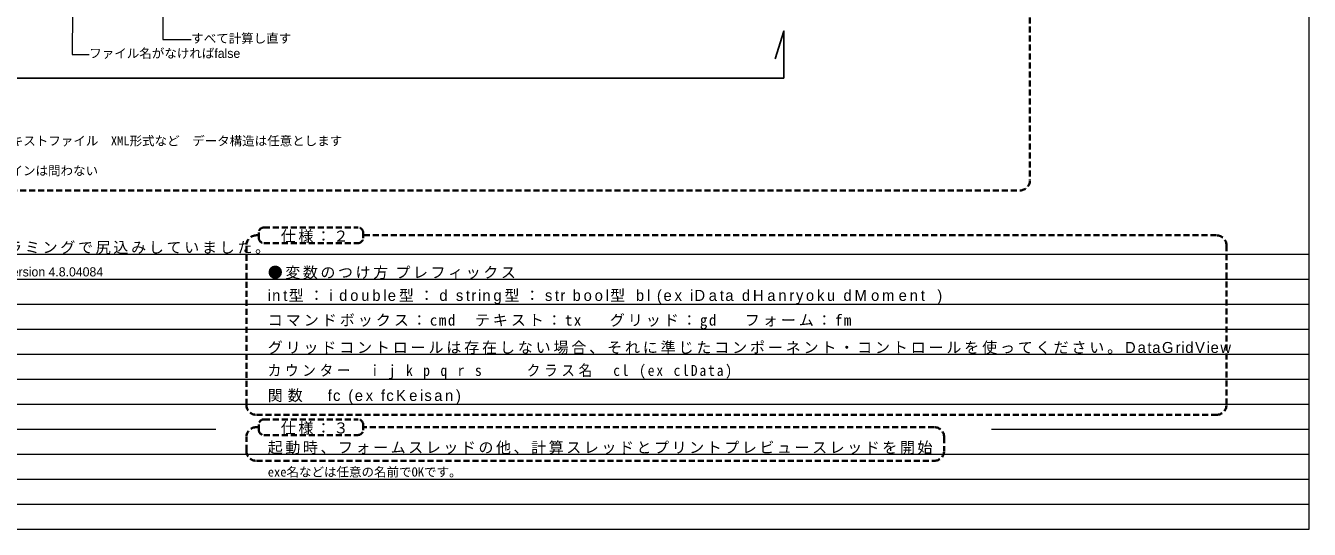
# Model space of a CAD drawing. Units: millimetres on the paper. Extents: x -205 to 205, y -143 to 144.
# Drawn here: x -51.5 to 205, y -143 to -42.3 of the extents above; entities that cross this region are included whole.
import ezdxf
from ezdxf.enums import TextEntityAlignment as Align

# ---------------------------------------------------------------- set-up
doc = ezdxf.new("R2010")
doc.units = ezdxf.units.MM
doc.linetypes.add('DASHED1', pattern=[1.8, 1.2, -0.6])
for name, color, linetype, lineweight in [('E-0', 4, 'Continuous', 13), ('E-1', 7, 'Continuous', 25), ('E-4', 6, 'Continuous', 5), ('E-6', 134, 'DASHED1', 35), ('F-0', 4, 'Continuous', 13)]:
    doc.layers.add(name, color=color, linetype=linetype, lineweight=lineweight)
doc.layers.add('E-8', color=7, linetype='Continuous')
doc.styles.add('HGｺﾞｼｯｸM', font='')
doc.styles.add('ＭＳ ゴシック', font='')
doc.styles.get('HGｺﾞｼｯｸM').set_extended_font_data('HGｺﾞｼｯｸM')
doc.styles.get('ＭＳ ゴシック').set_extended_font_data('MS Gothic')

msp = doc.modelspace()

# ---------------------------------------------------------------- linework, layer by layer
at = {"layer": 'E-0'}
for points in [[(-42.095, -30.738), (-42.266, -48.066), (-38.835, -48.066)], [(-24.123, -31.347), (-24.123, -45.072), (-18.461, -45.072)]]:
    msp.add_lwpolyline(points, dxfattribs=at)
at = {"layer": 'E-1'}
msp.add_line((99.991, -52.807), (-124.75, -52.807), dxfattribs=at)
msp.add_lwpolyline([(99.991, -52.807), (99.991, -43.388), (98.278, -48.954)], dxfattribs=at)
at = {"layer": 'E-4'}
for p, q in [((-200, -88), (205, -88)), ((-200, -93), (205, -93)), ((-200, -98), (205, -98)), ((-200, -103), (205, -103)), ((-100.732, -108), (205, -108)), ((-200, -113), (205, -113)), ((-200, -118), (205, -118)), ((-200, -123), (-13.55, -123)), ((141.463, -123), (205, -123)), ((-200, -128), (205, -128)), ((-200, -133), (205, -133)), ((-200, -138), (205, -138))]:
    msp.add_line(p, q, dxfattribs=at)
at = {"layer": 'E-6'}
for p, q in [((149.174, -26.263), (149.174, -73.247)), ((-112.062, -75.247), (147.174, -75.247)), ((-5.441, -84.228), (-4.941, -84.228)), ((-4.941, -84.79), (-4.941, -83.665)), ((-3.941, -82.665), (14.893, -82.665)), ((15.893, -84.79), (15.893, -83.665)), ((186.453, -84.228), (15.893, -84.228)), ((-7.441, -118.108), (-7.441, -86.228)), ((-3.941, -85.79), (14.893, -85.79)), ((188.453, -86.228), (188.453, -118.108)), ((-5.441, -120.108), (186.453, -120.108)), ((-5.441, -122.585), (-4.941, -122.585)), ((-4.941, -123.147), (-4.941, -122.022)), ((-3.941, -121.022), (14.893, -121.022)), ((15.893, -123.147), (15.893, -122.022)), ((130.025, -122.585), (15.893, -122.585)), ((-7.441, -127.305), (-7.441, -124.585)), ((-3.941, -124.147), (14.893, -124.147)), ((132.025, -124.585), (132.025, -127.305)), ((-5.441, -129.305), (130.025, -129.305))]:
    msp.add_line(p, q, dxfattribs=at)
for centre, radius, start, end in [((147.174, -73.247), 2, 270, 0), ((-5.441, -86.228), 2, 90, 180), ((-3.941, -83.665), 1, 90, 180), ((14.893, -83.665), 1, 0, 90), ((186.453, -86.228), 2, 0, 90), ((-3.941, -84.79), 1, 180, 270), ((14.893, -84.79), 1, 270, 0), ((-5.441, -118.108), 2, 180, 270), ((186.453, -118.108), 2, 270, 0), ((-5.441, -124.585), 2, 90, 180), ((-3.941, -122.022), 1, 90, 180), ((14.893, -122.022), 1, 0, 90), ((130.025, -124.585), 2, 0, 90), ((-3.941, -123.147), 1, 180, 270), ((14.893, -123.147), 1, 270, 0), ((-5.441, -127.305), 2, 180, 270), ((130.025, -127.305), 2, 270, 0)]:
    msp.add_arc(centre, radius, start, end, dxfattribs=at)
at = {"layer": 'F-0'}
msp.add_lwpolyline([(-205, -143), (205, -143), (205, 143)], dxfattribs=at)

# ---------------------------------------------------------------- texts
at = {"layer": 'E-0', "color": 7}
for s, style, p in [('すべて計算し直す', 'HGｺﾞｼｯｸM', (-18.461, -46.322)), ('ファイル名がなければfalse', 'HGｺﾞｼｯｸM', (-38.835, -49.316)), ('テキストファイル\u3000XML形式など\u3000データ構造は任意とします', 'ＭＳ ゴシック', (-57.022, -66.817)), ('ボタン配置デザインは問わない', 'HGｺﾞｼｯｸM', (-72.077, -72.779)), ('exe名などは任意の名前でOKです。', 'ＭＳ ゴシック', (-3.164, -133))]:
    msp.add_text(s, height=1.833, dxfattribs=dict(at, style=style)).set_placement(p, align=Align.BOTTOM_LEFT)
at = {"layer": 'E-0', "color": 7, "insert": (-3.164, -128), "char_height": 2.199, "attachment_point": 7, "style": 'ＭＳ ゴシック'}
msp.add_mtext('\\T1.17;起動時、フォームスレッドの他、計算スレッドとプリントプレビュースレッドを開始', dxfattribs=at)
at = {"layer": 'E-4', "color": 7, "char_height": 2.199, "attachment_point": 7}
for s, insert, style in [('\\T1.18;■仕様\u3000\u3000目的は、構造計算ソフトのGUIプログラムのひな形がほしいです。GUIプログラミングで尻込みしていました。', (-195, -88), 'HGｺﾞｼｯｸM'), ('\\T1.17;●変数のつけ方\\~プレフィックス', (-3.164, -93), 'HGｺﾞｼｯｸM'), ('\\T1.35;int型：i\\~double型：d\\~string型：str\\~bool型\\~bl\\~(ex\\~iData\\~dHanryoku\\~dMoment\\~\\~)', (-3.164, -98), 'HGｺﾞｼｯｸM'), ('\\T1.2;コマンドボックス：cmd\u3000テキスト：tx\\~\u3000グリッド：gd\u3000\\~フォーム：fm\\~\u3000\u3000', (-3.164, -103), 'ＭＳ ゴシック'), ('\\T1.28;\\W0.9;カウンター\u3000i\\~j\\~k\\~p\\~q\\~r\\~s\\~\u3000\u3000クラス名\u3000cl\\~(ex\\~clData)\\~', (-3.164, -113), 'ＭＳ ゴシック'), ('\\T1.33;関数\u3000fc\\~(ex\\~fcKeisan)\\~', (-3.164, -118), 'HGｺﾞｼｯｸM')]:
    msp.add_mtext(s, dxfattribs=dict(at, insert=insert, style=style))
at = {"layer": 'E-6', "color": 7, "char_height": 2.199, "attachment_point": 7, "style": 'ＭＳ ゴシック'}
for s, insert in [('\\T1.17;仕様：２', (-0.552, -85.728)), ('\\T1.17;仕様：３', (-0.552, -124.085))]:
    msp.add_mtext(s, dxfattribs=dict(at, insert=insert))
at = {"layer": 'E-8', "style": 'HGｺﾞｼｯｸM'}
msp.add_text('Microsoft Visual Studio Community 2019 Version 16.9.3 VisualStudio.16.Release/16.9.3+31129.286 Microsoft .NET Framework Version 4.8.04084', height=1.833, dxfattribs=at).set_placement((-195, -93), align=Align.BOTTOM_LEFT)
at = {"layer": 'E-8', "insert": (-3.164, -108), "char_height": 2.199, "attachment_point": 7, "style": 'HGｺﾞｼｯｸM'}
msp.add_mtext('\\T1.19;グリッドコントロールは存在しない場合、それに準じたコンポーネント・コントロールを使ってください。DataGridView', dxfattribs=at)

doc.saveas('drawing.dxf')
